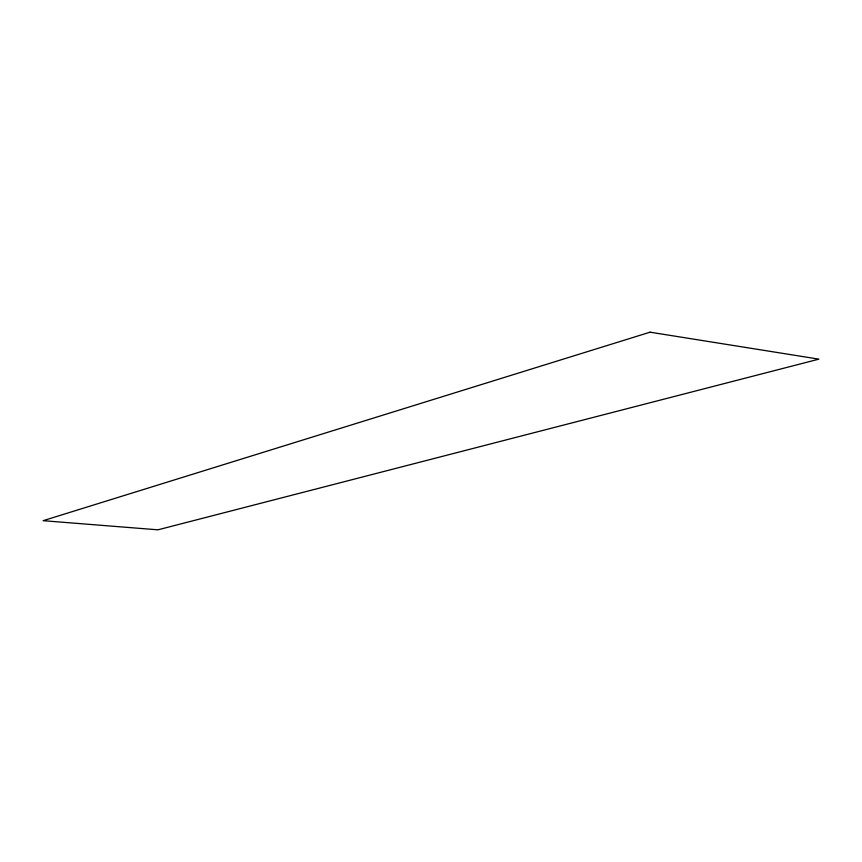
<?xml version="1.0" encoding="UTF-8"?>
<svg xmlns="http://www.w3.org/2000/svg" width="862" height="862" viewBox="0 0 862 862"><rect width="100%" height="100%" fill="white"/><g stroke="black" fill="none" stroke-linecap="round" stroke-linejoin="round"><path stroke-width="1.29" d="M650.077 332.182L43.1 520.691L157.951 529.818L818.9 359.142L650.077 332.182"/></g></svg>
